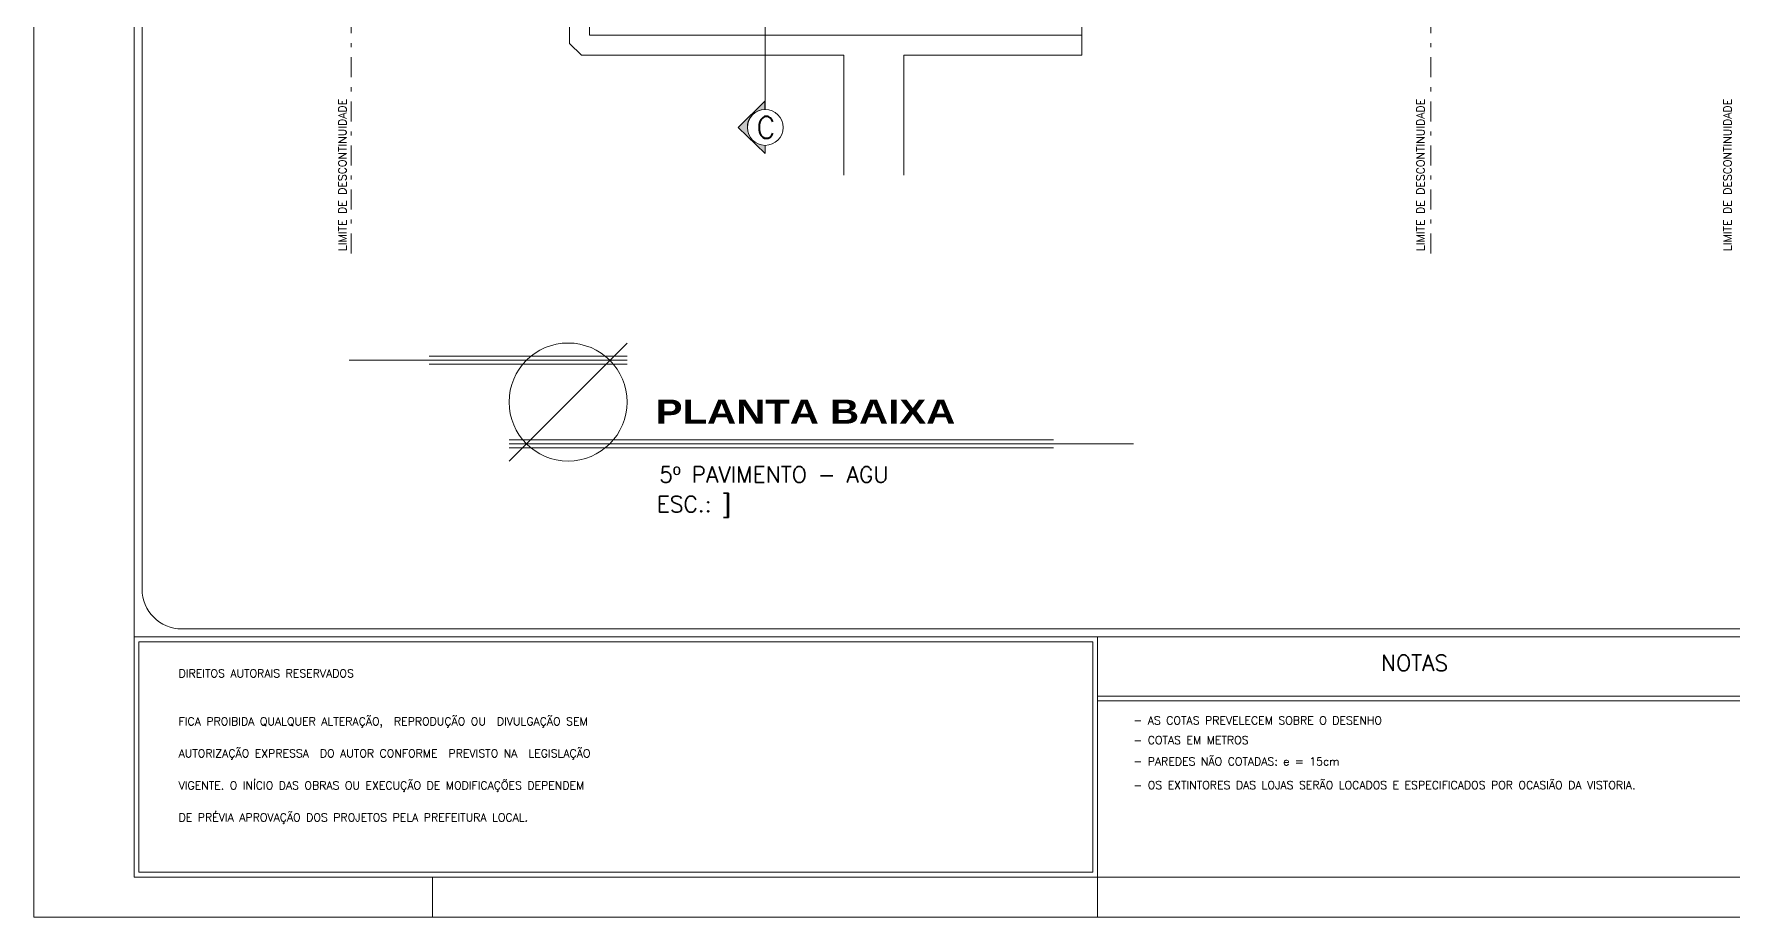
# Model space of a CAD drawing. Header units: millimetres. Extents: x 521 to 1055, y 261 to 520.
# Drawn here: x 520.78 to 563.24, y 261.32 to 283.39 of the extents above; entities that cross this region are included whole.
import ezdxf
from ezdxf.enums import TextEntityAlignment as Align

# ---------------------------------------------------------------- set-up
doc = ezdxf.new("R2010")
doc.units = ezdxf.units.MM
doc.linetypes.add('DASHDOTX2', pattern=[2, 1, -0.5, 0, -0.5])
doc.layers.add('0.1', color=8, linetype='Continuous', lineweight=13)
doc.styles.add('ROMANS', font='romans')
doc.styles.add('SANSSERIFBOLD', font='sasb____.pfb', dxfattribs={"width": 1.2, "height": 0.6})
doc.styles.get("Standard").update_dxf_attribs({"font": 'romans.shx'})

# ---------------------------------------------------------------- blocks, each defined once
blk = doc.blocks.new('TITU-2')
at = {"color": 1}
for p, q in [((0.01475, 0.01475), (-0.01475, -0.01475)), ((-0.03471, 0.01043), (-0.05471, 0.01043)), ((0.01475, 0.01143), (-0.03471, 0.01143)), ((0.01475, 0.00943), (-0.03471, 0.00943)), ((-0.01475, -0.00943), (0.1213, -0.00943)), ((-0.01475, -0.01143), (0.1213, -0.01143)), ((0.1413, -0.01043), (0.1213, -0.01043))]:
    blk.add_line(p, q, dxfattribs=at)
at = {"color": 7}
for p, q in [((0.01475, 0.01043), (-0.03471, 0.01043)), ((-0.01475, -0.01043), (0.1213, -0.01043))]:
    blk.add_line(p, q, dxfattribs=at)
at = {"color": 1}
blk.add_circle((0, 0), 0.01475, dxfattribs=at)
at = {"color": 4}
blk.add_text('ESC.:', height=0.004, dxfattribs=at).set_placement((0.02216, -0.02752))
at = {"color": 8, "style": 'SANSSERIFBOLD', "width": 1.2}
blk.add_attdef('FACHADA', (0.0219, -0.0054), '', height=0.006, dxfattribs=at)
at = {"color": 4}
for tag, p in [('FACHADA', (0.0228, -0.02014)), ('0/0', (0.03834, -0.02752))]:
    blk.add_attdef(tag, p, '', height=0.004, dxfattribs=at)
blk = doc.blocks.new('Cor-4A')
h = blk.add_hatch(color=1)
edge = h.paths.add_edge_path()
edge.add_line((-0.00005, -0.00732), (-0.00757, 0))
edge.add_line((-0.00757, 0), (-0.00014, 0.00731))
edge.add_line((-0.00014, 0.00731), (-0.00014, 0.005))
edge.add_arc((0, 0), 0.005, 91.6216, 269.468)
edge.add_line((-0.00005, -0.005), (-0.00005, -0.00732))
at = {"linetype": 'DASHDOTX2'}
blk.add_line((0, 0.03735), (0, 0.005), dxfattribs=at)
at = {"color": 1}
blk.add_lwpolyline([(-0.00005, -0.00732), (-0.00757, 0), (-0.00014, 0.00731), (-0.00014, 0.005, 0.98138), (-0.00005, -0.005)], format="xyb", close=True, dxfattribs=at)
blk.add_circle((0, 0), 0.005, dxfattribs=at)
at = {"color": 3, "style": 'ROMANS'}
blk.add_attdef('O', text='', height=0.006, rotation=90, dxfattribs=at).set_placement((0.00019, 0), align=Align.MIDDLE)

msp = doc.modelspace()

# ---------------------------------------------------------------- linework, layer by layer
at = {"layer": '0.1', "color": 8, "linetype": 'DASHDOTX2', "ltscale": 0.5}
for p, q in [((528.70132, 277.91074), (528.70132, 340.92222)), ((555.6924, 277.91074), (555.6924, 340.92222))]:
    msp.add_line(p, q, dxfattribs=at)
at = {"layer": '0.1', "color": 8}
for p, q in [((534.16404, 286.86448), (534.16404, 283.15737)), ((546.96404, 283.36448), (546.96404, 282.86448)), ((534.16404, 283.15737), (534.45693, 282.86448)), ((534.45693, 282.86448), (541.01404, 282.86448)), ((541.01404, 282.86448), (541.01404, 279.86448)), ((542.51404, 282.86448), (542.51404, 279.86448)), ((542.51404, 282.86448), (546.96404, 282.86448)), ((547.35941, 268.32093), (547.35941, 261.32093)), ((547.35941, 266.84093), (597.21941, 266.84093)), ((547.35941, 266.72093), (597.21941, 266.72093)), ((530.73941, 262.32093), (530.73941, 261.32093))]:
    msp.add_line(p, q, dxfattribs=at)
for points in [[(646.97941, 345.32093), (520.77502, 345.32093), (520.77502, 261.32093), (646.97941, 261.32093)], [(523.27502, 262.32093), (523.27502, 344.32093), (645.97941, 344.32093), (645.97941, 262.32093)], [(523.39502, 262.44093), (547.23941, 262.44093), (547.23941, 268.20093), (523.39502, 268.20093)]]:
    msp.add_lwpolyline(points, close=True, dxfattribs=at)
msp.add_lwpolyline([(630.15941, 343.12093, 0.41421356), (629.15941, 344.12093), (524.47502, 344.12093, 0.41421356), (523.47502, 343.12093), (523.47502, 269.52093, 0.41421356), (524.47502, 268.52093), (629.15941, 268.52093, 0.41421356), (630.15941, 269.52093)], format="xyb", close=True, dxfattribs=at)
for points in [[(546.96404, 283.76448), (546.96404, 283.36448), (534.66404, 283.36448), (534.66404, 286.16448), (539.81404, 286.16448), (539.81404, 285.31448), (543.71404, 285.31448), (543.71404, 286.96448), (543.71404, 286.96448)], [(523.27502, 268.32093), (645.97941, 268.32093)]]:
    msp.add_lwpolyline(points, dxfattribs=at)

# ---------------------------------------------------------------- block references
ref = msp.add_blockref('Cor-4A', (539.05324, 281.0588), dxfattribs=dict(at, xscale=89.59999999999991, yscale=89.59999999999991, zscale=89.59999999999991))
ref.add_attrib('O', 'C', dxfattribs={"layer": '0', "color": 3, "height": 0.5376, "style": 'ROMANS'}).set_placement((539.07063, 281.0588), align=Align.MIDDLE)
ref = msp.add_blockref('TITU-2', (534.12434, 274.19435), dxfattribs=dict(at, xscale=100, yscale=100, zscale=100))
ref.add_attrib('FACHADA', 'PLANTA BAIXA', (536.31434, 273.65435), dxfattribs={"layer": '0', "color": 8, "height": 0.6, "style": 'SANSSERIFBOLD', "width": 1.2})
ref.add_attrib('0/0', ']', (537.95862, 271.44225), dxfattribs={"layer": '0', "color": 4, "height": 0.4})
ref.add_attrib('FACHADA', '5º PAVIMENTO - AGU', (536.40385, 272.18061), dxfattribs={"layer": '0', "color": 4, "height": 0.4})

# ---------------------------------------------------------------- texts
for p in [(528.58233, 277.96806), (555.53254, 277.96806), (563.20603, 277.96806)]:
    msp.add_text('LIMITE DE DESCONTINUIDADE', height=0.2, rotation=90, dxfattribs=at).set_placement(p)
at = {"layer": '0.1', "color": 8, "style": 'ROMANS'}
for s, height, p in [('NOTAS', 0.4, (554.4422, 267.47255)), ('DIREITOS AUTORAIS RESERVADOS', 0.2, (524.38968, 267.31189)), ('FICA PROIBIDA QUALQUER ALTERAÇÃO,  REPRODUÇÃO OU  DIVULGAÇÃO SEM', 0.2, (524.38968, 266.11167)), ('- AS COTAS PREVELECEM SOBRE O DESENHO', 0.2, (548.25299, 266.1353)), ('- COTAS EM METROS', 0.2, (548.25299, 265.64311)), ('AUTORIZAÇÃO EXPRESSA  DO AUTOR CONFORME  PREVISTO NA  LEGISLAÇÃO', 0.2, (524.38968, 265.31153)), ('- PAREDES NÃO COTADAS: e = 15cm', 0.2, (548.25299, 265.11149)), ('VIGENTE. O INÍCIO DAS OBRAS OU EXECUÇÃO DE MODIFICAÇÕES DEPENDEM', 0.2, (524.38968, 264.51139)), ('- OS EXTINTORES DAS LOJAS SERÃO LOCADOS E ESPECIFICADOS POR OCASIÃO DA VISTORIA.', 0.2, (548.25299, 264.51863)), ('DE PRÉVIA APROVAÇÃO DOS PROJETOS PELA PREFEITURA LOCAL.', 0.2, (524.38968, 263.71124))]:
    msp.add_text(s, height=height, dxfattribs=at).set_placement(p)

doc.saveas('drawing.dxf')
